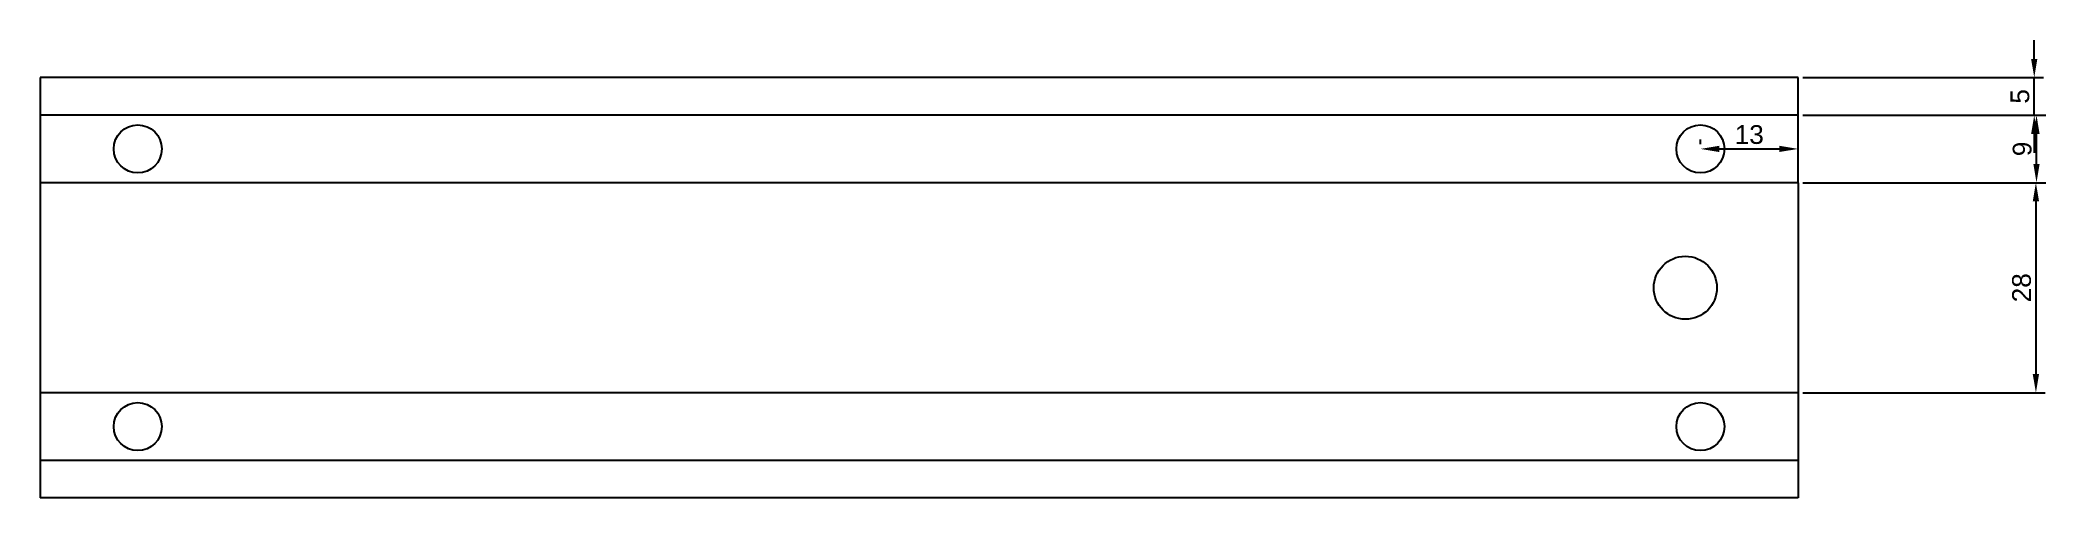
# Model space of a CAD drawing. Header units: millimetres. Extents: x 2003 to 2270, y 1688 to 1749.
import ezdxf

# ---------------------------------------------------------------- set-up
doc = ezdxf.new("R2010")
doc.units = ezdxf.units.MM
doc.styles.get("Standard").update_dxf_attribs({"font": 'arial.ttf'})
doc.dimstyles.new('ISO-25', dxfattribs={"dimtxt": 2.5, "dimasz": 2.5, "dimexe": 1.25, "dimexo": 0.625, "dimtad": 1, "dimtxsty": 'Standard', "dimcen": 2.5, "dimadec": 0, "dimazin": 0, "dimtfac": 1, "dimtmove": 0, "dimatfit": 3, "dimfxl": 1, "dimarcsym": 0})

# ---------------------------------------------------------------- blocks, each defined once
blk = doc.blocks.new('*D1')
at = {"color": 0, "lineweight": -2, "transparency": 16777216}
for p, q in [((2237.64, 1729.81), (2269.93, 1729.81)), ((2268.68, 1727.31), (2268.68, 1704.31)), ((2237.64, 1701.81), (2269.93, 1701.81))]:
    blk.add_line(p, q, dxfattribs=at)
at = {"color": 0, "transparency": 16777216}
for points in [[(2268.26, 1727.31), (2269.1, 1727.31), (2268.68, 1729.81)], [(2268.26, 1704.31), (2269.1, 1704.31), (2268.68, 1701.81)]]:
    blk.add_solid(points, dxfattribs=at)
at = {"layer": 'Defpoints', "color": 0, "transparency": 16777216}
for p in [(2237.02, 1729.81), (2237.02, 1701.81), (2268.68, 1701.81)]:
    blk.add_point(p, dxfattribs=at)
at = {"color": 0, "transparency": 16777216, "insert": (2266.78, 1715.81), "char_height": 2.5, "attachment_point": 5, "rotation": 90}
blk.add_mtext('28', dxfattribs=at)
blk = doc.blocks.new('*D2')
at = {"color": 0, "lineweight": -2, "transparency": 16777216}
for p, q in [((2237.64, 1738.81), (2270.01, 1738.81)), ((2268.76, 1732.31), (2268.76, 1736.31)), ((2237.64, 1729.81), (2270.01, 1729.81))]:
    blk.add_line(p, q, dxfattribs=at)
at = {"color": 0, "transparency": 16777216}
for points in [[(2268.34, 1736.31), (2269.17, 1736.31), (2268.76, 1738.81)], [(2268.34, 1732.31), (2269.17, 1732.31), (2268.76, 1729.81)]]:
    blk.add_solid(points, dxfattribs=at)
at = {"layer": 'Defpoints', "color": 0, "transparency": 16777216}
for p in [(2237.02, 1738.81), (2268.76, 1738.81), (2237.02, 1729.81)]:
    blk.add_point(p, dxfattribs=at)
at = {"color": 0, "transparency": 16777216, "insert": (2266.86, 1734.31), "char_height": 2.5, "attachment_point": 5, "rotation": 90}
blk.add_mtext('9', dxfattribs=at)
blk = doc.blocks.new('*D3')
at = {"color": 0, "lineweight": -2, "transparency": 16777216}
for p, q in [((2268.46, 1746.31), (2268.46, 1748.81)), ((2237.64, 1743.81), (2269.71, 1743.81)), ((2268.46, 1738.81), (2268.46, 1743.81)), ((2237.64, 1738.81), (2269.71, 1738.81)), ((2268.46, 1736.31), (2268.46, 1733.81))]:
    blk.add_line(p, q, dxfattribs=at)
at = {"color": 0, "transparency": 16777216}
for points in [[(2268.04, 1746.31), (2268.87, 1746.31), (2268.46, 1743.81)], [(2268.04, 1736.31), (2268.87, 1736.31), (2268.46, 1738.81)]]:
    blk.add_solid(points, dxfattribs=at)
at = {"layer": 'Defpoints', "color": 0, "transparency": 16777216}
for p in [(2237.02, 1743.81), (2268.46, 1743.81), (2237.02, 1738.81)]:
    blk.add_point(p, dxfattribs=at)
at = {"color": 0, "transparency": 16777216, "insert": (2266.56, 1741.31), "char_height": 2.5, "attachment_point": 5, "rotation": 90}
blk.add_mtext('5', dxfattribs=at)
blk = doc.blocks.new('*D4')
at = {"color": 0, "lineweight": -2, "transparency": 16777216}
for p, q in [((2224.02, 1734.94), (2224.02, 1735.56)), ((2237.02, 1734.94), (2237.02, 1735.56)), ((2226.52, 1734.31), (2234.52, 1734.31))]:
    blk.add_line(p, q, dxfattribs=at)
at = {"color": 0, "transparency": 16777216}
for points in [[(2226.52, 1734.73), (2226.52, 1733.9), (2224.02, 1734.31)], [(2234.52, 1734.73), (2234.52, 1733.9), (2237.02, 1734.31)]]:
    blk.add_solid(points, dxfattribs=at)
at = {"layer": 'Defpoints', "color": 0, "transparency": 16777216}
for p in [(2224.02, 1734.31), (2237.02, 1734.31), (2237.02, 1734.31)]:
    blk.add_point(p, dxfattribs=at)
at = {"color": 0, "transparency": 16777216, "insert": (2230.52, 1736.21), "char_height": 2.5, "attachment_point": 5}
blk.add_mtext('13', dxfattribs=at)

msp = doc.modelspace()

# ---------------------------------------------------------------- linework, layer by layer
for p, q in [((2237.017, 1743.812), (2003.017, 1743.812)), ((2003.017, 1743.812), (2003.017, 1687.812)), ((2237.017, 1738.812), (2237.017, 1743.812)), ((2237.017, 1729.812), (2237.017, 1738.812)), ((2237.017, 1729.812), (2237.017, 1701.812)), ((2237.017, 1701.812), (2237.017, 1692.812)), ((2237.017, 1692.812), (2237.017, 1687.812)), ((2237.017, 1687.812), (2003.017, 1687.812))]:
    msp.add_line(p, q)
at = {"color": 240, "true_color": 0xed1f24}
for p, q in [((2237.017, 1738.812), (2003.017, 1738.812)), ((2237.017, 1729.812), (2003.017, 1729.812)), ((2237.017, 1701.812), (2003.017, 1701.812)), ((2237.017, 1692.812), (2003.017, 1692.812))]:
    msp.add_line(p, q, dxfattribs=at)
for centre, radius in [((2016.017, 1734.312), 3.2), ((2224.017, 1734.312), 3.2), ((2222.017, 1715.812), 4.2), ((2016.017, 1697.312), 3.2), ((2224.017, 1697.312), 3.2)]:
    msp.add_circle(centre, radius)

# ---------------------------------------------------------------- dimensions: what is measured, and where the dimension line sits
for base, p1, p2, picture, middle in [((2268.458, 1743.812), (2237.017, 1738.812), (2237.017, 1743.812), '*D3', (2266.561, 1741.312)), ((2268.757, 1738.812), (2237.017, 1729.812), (2237.017, 1738.812), '*D2', (2266.856, 1734.312)), ((2268.68, 1701.812), (2237.017, 1729.812), (2237.017, 1701.812), '*D1', (2266.778, 1715.812))]:
    dim = msp.add_linear_dim(base=base, p1=p1, p2=p2, angle=90, dimstyle='ISO-25', dxfattribs=at)
    dim.commit()
    dim.dimension.update_dxf_attribs({"geometry": picture, "text_midpoint": middle})
dim = msp.add_linear_dim(base=(2237.017, 1734.312), p1=(2224.017, 1734.312), p2=(2237.017, 1734.312), dimstyle='ISO-25', dxfattribs=at)
dim.commit()
dim.dimension.update_dxf_attribs({"geometry": '*D4', "text_midpoint": (2230.517, 1736.215)})

doc.saveas('drawing.dxf')
